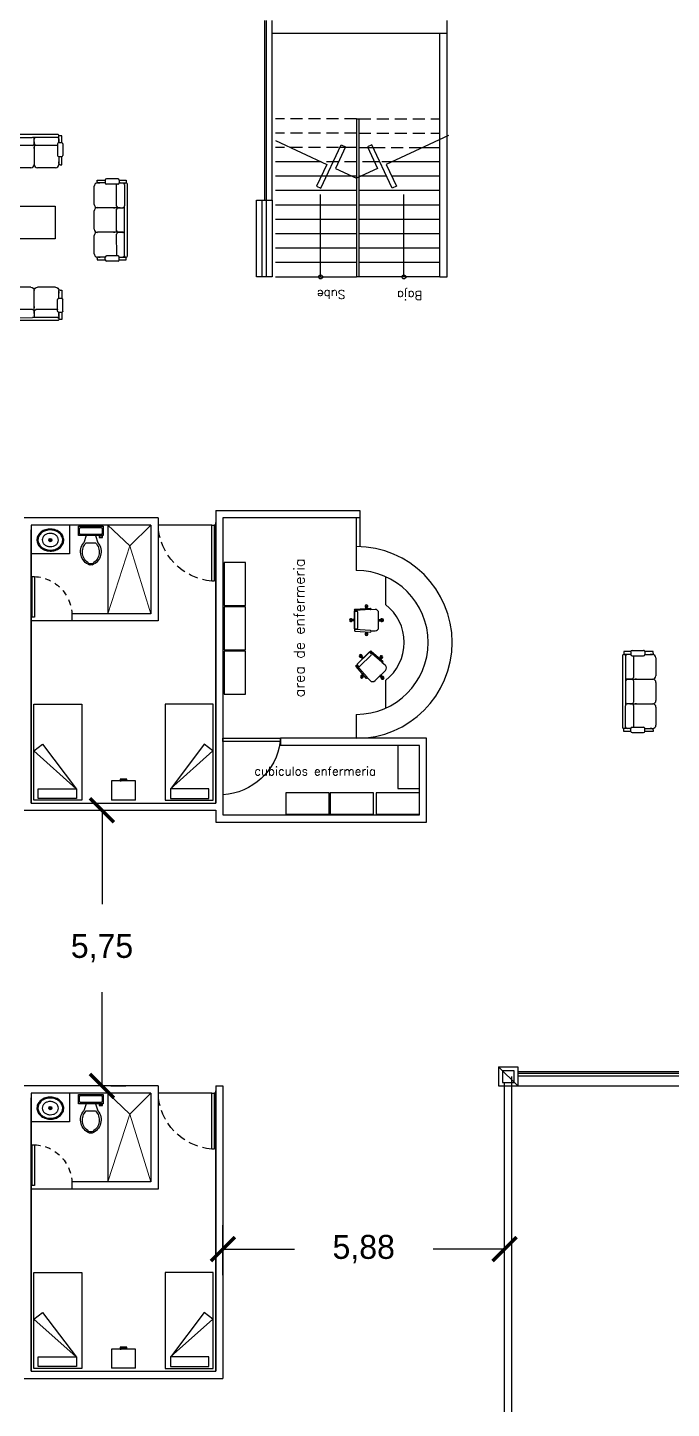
# Model space of a CAD drawing. Header units: millimetres. Extents: x -1615 to -538, y 177 to 397.
# Drawn here: x -1131.24 to -1117.8, y 208.46 to 237.26 of the extents above; entities that cross this region are included whole.
import ezdxf
from ezdxf.enums import TextEntityAlignment as Align

# ---------------------------------------------------------------- set-up
doc = ezdxf.new("R2010")
doc.units = ezdxf.units.MM
for name, pattern in [('HIDDEN', [0.375, 0.25, -0.125]), ('HIDDEN2', [0.1875, 0.125, -0.0625]), ('OCULTA2', [0.3, 0.2, -0.1])]:
    doc.linetypes.add(name, pattern=pattern)
for name, color, linetype in [('AUX', 8, 'Continuous'), ('CYAN', 4, 'Continuous'), ('ESCALERAS', 3, 'Continuous'), ('LOCALES', 2, 'Continuous'), ('MOB', 7, 'Continuous'), ('MUEB', 251, 'Continuous'), ('MUEBLES', 9, 'Continuous'), ('MURETE', 2, 'Continuous'), ('MUROS', 1, 'Continuous'), ('PROY', 8, 'HIDDEN'), ('PTA', 2, 'Continuous'), ('TEX', 2, 'Continuous'), ('VENT', 4, 'Continuous'), ('VENTANAS', 4, 'Continuous')]:
    doc.layers.add(name, color=color, linetype=linetype)
doc.layers.add('venpu', color=7, linetype='Continuous', lineweight=15)
doc.styles.add('ROMANS', font='ROMANS.shx')
doc.styles.get("Standard").update_dxf_attribs({"font": 'stylu.ttf'})
doc.dimstyles.new('ISO-25', dxfattribs={"dimtxt": 0.5, "dimasz": 0.5, "dimexe": 0.5, "dimexo": 0.625, "dimtad": 0, "dimtih": 1, "dimtoh": 1, "dimtxsty": 'Standard', "dimblk": 'ARCHTICK', "dimcen": 2.5, "dimadec": 0, "dimazin": 0, "dimtfac": 1, "dimtmove": 0, "dimatfit": 3, "dimfxl": 0, "dimarcsym": 0})

# ---------------------------------------------------------------- blocks, each defined once
blk = doc.blocks.new('SILLA-1')
for p, q in [((-0.024, 0.26), (-0.021, 0.302)), ((-0.021, 0.302), (0.009, 0.3)), ((-0.017, 0.259), (-0.014, 0.302)), ((-0.002, 0.256), (0.001, 0.301)), ((0.006, 0.255), (0.009, 0.3)), ((-0.346, 0.052), (-0.348, 0.022)), ((-0.28, 0.024), (-0.348, 0.029)), ((-0.28, 0.017), (-0.348, 0.022)), ((-0.279, 0.04), (-0.347, 0.044)), ((-0.278, 0.047), (-0.346, 0.052)), ((-0.269, 0.182), (-0.29, -0.118)), ((-0.1, 0.244), (-0.189, 0.252)), ((-0.108, 0.254), (-0.108, 0.256)), ((-0.093, 0.239), (0.228, 0.195)), ((0.23, 0.225), (-0.091, 0.269)), ((0.167, 0.167), (0.144, -0.162)), ((0.217, 0.183), (0.188, 0.185)), ((0.213, -0.167), (0.236, 0.162)), ((0.215, -0.18), (0.24, 0.174)), ((0.228, 0.005), (0.296, 0)), ((0.229, 0.012), (0.297, 0.007)), ((0.239, 0.204), (0.239, 0.214)), ((0.297, 0.007), (0.295, -0.022)), ((-0.131, -0.202), (-0.22, -0.198)), ((-0.14, -0.211), (-0.14, -0.214)), ((0.199, -0.228), (-0.125, -0.228)), ((-0.123, -0.199), (0.201, -0.199)), ((-0.058, -0.228), (-0.06, -0.271)), ((-0.06, -0.271), (-0.031, -0.273)), ((-0.05, -0.228), (-0.053, -0.272)), ((-0.035, -0.228), (-0.038, -0.273)), ((-0.027, -0.228), (-0.031, -0.273)), ((0.192, -0.186), (0.163, -0.184)), ((0.21, -0.209), (0.21, -0.219)), ((0.227, -0.01), (0.295, -0.015)), ((0.227, -0.018), (0.295, -0.022))]:
    blk.add_line(p, q)
for points in [[(-0.376, 0.054), (-0.378, 0.024)], [(-0.278, 0.047), (-0.28, 0.017)], [(0.229, 0.012), (0.227, -0.018)]]:
    blk.add_lwpolyline(points)
for centre, radius, start, end in [((-0.006, 0.301), 0.03, 296.0766, 236.0766), ((-0.006, 0.301), 0.0102, 356.0766, 176.0766), ((-0.347, 0.037), 0.03, 26.0766, 326.0766), ((-0.347, 0.037), 0.0102, 86.0766, 266.0766), ((-0.194, 0.177), 0.075, 86.0766, 176.0766), ((-0.092, 0.253), 0.016, 86.0766, 176.0766), ((-0.092, 0.255), 0.016, 176.0766, 266.0766), ((0.187, 0.165), 0.02, 86.0766, 176.0766), ((0.216, 0.163), 0.02, 356.0766, 86.0766), ((0.218, 0.174), 0.0215, 359.1541, 79.6333), ((0.229, 0.205), 0.01, 266.0766, 356.0766), ((0.229, 0.215), 0.01, 356.0766, 86.0766), ((0.296, -0.007), 0.03, 206.0766, 146.0766), ((0.296, -0.007), 0.0102, 266.0766, 86.0766), ((-0.215, -0.123), 0.075, 176.0766, 266.0766), ((-0.124, -0.215), 0.016, 86.0766, 176.0766), ((-0.124, -0.212), 0.016, 176.0766, 266.0766), ((-0.045, -0.272), 0.03, 116.0766, 56.0766), ((-0.045, -0.272), 0.0102, 176.0766, 356.0766), ((0.164, -0.164), 0.02, 176.0766, 266.0766), ((0.193, -0.166), 0.02, 266.0766, 356.0766), ((0.194, -0.177), 0.0215, 272.5199, 352.9991), ((0.2, -0.218), 0.01, 266.0766, 356.0766), ((0.2, -0.209), 0.01, 356.0766, 86.0766)]:
    blk.add_arc(centre, radius, start, end)
blk = doc.blocks.new('Sink - Oval top')
for p, q in [((-1, 0), (1, 0)), ((0, 1), (0, -1))]:
    blk.add_line(p, q)
at = {"linetype": 'Continuous'}
for points in [[(-12.2, 0.4, 0.117634), (-11.5, -3.4, 0.104469), (-8.9, -6.8, 0.090016), (-5.1, -9.1, 0.08192), (-0.3, -10, 0.08192), (4.5, -9.4, 0.090016), (8.4, -7.4, 0.104469), (11.2, -4.1, 0.117634), (12.2, -0.4, 0.117634), (11.5, 3.4, 0.104469), (8.9, 6.8, 0.090016), (5.1, 9.1, 0.08192), (0.3, 10, 0.08192), (-4.5, 9.4, 0.090016), (-8.4, 7.4, 0.104469), (-11.2, 4.1, 0.117634)], [(-11.3, 0.2, 0.118622), (-10.5, -3.3, 0.104678), (-8.1, -6.4, 0.089562), (-4.5, -8.4, 0.081185), (-0.1, -9.2, 0.081185), (4.3, -8.5, 0.089562), (7.9, -6.6, 0.104678), (10.4, -3.5, 0.118622), (11.3, -0.2, 0.118622), (10.5, 3.3, 0.104678), (8.1, 6.4, 0.089562), (4.5, 8.4, 0.081185), (0.1, 9.2, 0.081185), (-4.3, 8.5, 0.089562), (-7.9, 6.6, 0.104678), (-10.4, 3.5, 0.118622)], [(-7.4, 0.1, 0.118283), (-6.9, -2.2, 0.104607), (-5.3, -4.2, 0.089718), (-3, -5.5, 0.081436), (-0.1, -6, 0.081436), (2.8, -5.6, 0.089718), (5.2, -4.3, 0.104607), (6.9, -2.3, 0.118283), (7.4, -0.1, 0.118283), (6.9, 2.2, 0.104607), (5.3, 4.2, 0.089718), (3, 5.5, 0.081436), (0.1, 6, 0.081436), (-2.8, 5.6, 0.089718), (-5.2, 4.3, 0.104607), (-6.9, 2.3, 0.118283)]]:
    blk.add_lwpolyline(points, format="xyb", close=True, dxfattribs=at)
for radius in [1.5, 1]:
    blk.add_circle((0, 0), radius)
blk = doc.blocks.new('Toilet - top')
for p, q in [((-10, -8.5), (-8, -8.5)), ((-10, -9.5), (-10, -8.5)), ((-7, -9.5), (-10, -9.5)), ((-8, -8.5), (-8, -8)), ((-7, -8), (-7, -9.5)), ((-4, -8), (-6, -14)), ((4, -8), (6, -14)), ((9.5, -6), (9.5, -2)), ((4, -14), (-4, -14))]:
    blk.add_line(p, q)
blk.add_lwpolyline([(10.5, -8), (10.5, 0), (-10.5, 0), (-10.5, -8)], close=True)
for points in [[(-9.5, -2), (-9.5, -6)], [(8.5, -1), (-8.5, -1)], [(-8.5, -7), (8.5, -7)]]:
    blk.add_lwpolyline(points)
for centre, radius, start, end in [((-8.6, -1.9), 0.884, 81.8699, 188.1301), ((-8.6, -6.1), 0.884, 171.8699, 278.1301), ((8.6, -1.9), 0.884, 351.8699, 98.1301), ((8.6, -6.1), 0.884, 261.8699, 8.1301), ((3.5, -21.6), 12.2, 141.4691, 247.9714), ((4.2, -21.8), 11.3, 136.3677, 238.9468), ((-3.5, -21.6), 12.2, 292.0284, 38.5307), ((-4.2, -21.8), 11.3, 301.053, 43.6321), ((0, -27.9), 4, 245.7318, 294.2682), ((0, -29), 4, 254.8605, 285.1395)]:
    blk.add_arc(centre, radius, start, end)
blk = doc.blocks.new('A$C3FDD2C79')
at = {"layer": 'VENT'}
blk.add_line((0, 0.02), (0, 0), dxfattribs=at)
blk.add_lwpolyline([(0, 0.02), (0.85, 0.02), (0.85, 0.07), (0, 0.07)], close=True, dxfattribs=at)
at = {"layer": 'VENT', "linetype": 'HIDDEN2'}
blk.add_arc((0.035, 0.036), 0.815, 2.3785, 92.4407, dxfattribs=at)
blk = doc.blocks.new('A$C42181B83')
at = {"layer": 'VENT'}
blk.add_line((0, 0), (0, 0.03), dxfattribs=at)
blk.add_lwpolyline([(0, 0.03), (1.17, 0.03), (1.17, 0.08), (0, 0.08)], close=True, dxfattribs=at)
at = {"layer": 'VENT', "linetype": 'OCULTA2'}
blk.add_arc((-0.051, -0.024), 1.225, 4.8759, 87.6257, dxfattribs=at)
blk = doc.blocks.new('sofa2')
at = {"layer": 'MOB'}
for p, q in [((1340.511, 50.095), (1340.511, 50.129)), ((1340.511, 50.129), (1340.682, 50.129)), ((1340.682, 50.129), (1340.682, 50.069)), ((1340.948, 50.155), (1340.708, 50.155)), ((1340.974, 50.129), (1340.974, 50.069)), ((1340.974, 50.129), (1341.12, 50.129)), ((1341.12, 50.129), (1341.12, 50.069)), ((1340.451, 49.623), (1340.451, 50)), ((1340.511, 50.095), (1340.511, 50.069)), ((1340.537, 50.069), (1340.519, 50.069)), ((1340.609, 50.069), (1340.519, 50.069)), ((1340.609, 50.069), (1340.519, 50.069)), ((1340.682, 50.069), (1340.537, 50.069)), ((1340.537, 50.069), (1340.572, 50.069)), ((1340.682, 50.069), (1340.579, 50.069)), ((1340.948, 50.043), (1340.708, 50.043)), ((1340.919, 49.589), (1340.918, 50.035)), ((1340.974, 50.069), (1341.051, 50.069)), ((1340.974, 50.069), (1341.12, 50.069)), ((1340.996, 50.069), (1340.974, 50.069)), ((1340.977, 50.069), (1341.06, 50.069)), ((1341.085, 50.035), (1341.086, 49.595)), ((1341.12, 50.069), (1341.112, 50.069)), ((1341.145, 49.066), (1341.145, 50.043)), ((1340.996, 49.555), (1340.519, 49.555)), ((1340.854, 49.555), (1340.884, 49.555)), ((1340.953, 49.555), (1341.051, 49.555)), ((1341.085, 49.066), (1341.085, 49.589)), ((1340.451, 49.109), (1340.451, 49.486)), ((1340.919, 49.074), (1340.919, 49.52)), ((1340.512, 49.014), (1340.512, 49.04)), ((1340.512, 49.014), (1340.512, 48.98)), ((1340.512, 48.98), (1340.683, 48.98)), ((1340.683, 49.04), (1340.519, 49.04)), ((1340.683, 49.04), (1340.52, 49.04)), ((1340.538, 49.04), (1340.52, 49.04)), ((1340.683, 49.04), (1340.538, 49.04)), ((1340.538, 49.04), (1340.573, 49.04)), ((1340.683, 49.04), (1340.538, 49.04)), ((1340.683, 48.98), (1340.683, 49.04)), ((1340.949, 49.066), (1340.709, 49.066)), ((1341.052, 49.04), (1340.975, 49.04)), ((1340.975, 48.98), (1340.975, 49.04)), ((1340.975, 49.04), (1341.052, 49.04)), ((1340.996, 49.04), (1340.975, 49.04)), ((1340.975, 49.04), (1341.051, 49.04)), ((1340.975, 48.98), (1341.121, 48.98)), ((1341.052, 49.04), (1341.121, 49.04)), ((1341.121, 48.98), (1341.121, 49.04)), ((1340.949, 48.954), (1340.709, 48.954))]:
    blk.add_line(p, q, dxfattribs=at)
for centre, radius, start, end in [((1340.708, 50.129), 0.0257, 90.0062, 180.0062), ((1340.948, 50.129), 0.0257, 0.0062, 90.0062), ((1340.519, 50), 0.0686, 90.0062, 180.0062), ((1340.708, 50.069), 0.0257, 180.0062, 270.0062), ((1340.953, 50.035), 0.0343, 165.5287, 180.0062), ((1340.948, 50.069), 0.0257, 270.0062, 0.0062), ((1341.051, 50.035), 0.0343, 0.0062, 90.0062), ((1341.112, 50.043), 0.0257, 90.0062, 180.0062), ((1341.12, 50.043), 0.0257, 0.0062, 90.0062), ((1340.519, 49.623), 0.0686, 180.0062, 270.0062), ((1340.519, 49.623), 0.0686, 180.0062, 270.0062), ((1340.519, 49.486), 0.0686, 90.0062, 180.0062), ((1340.953, 49.589), 0.0343, 180.0062, 270.0062), ((1340.953, 49.52), 0.0343, 90.0062, 180.0062), ((1341.051, 49.589), 0.0343, 270.0062, 0.0062), ((1341.051, 49.52), 0.0343, 0.0062, 90.0062), ((1340.519, 49.109), 0.0686, 180.0062, 270.0062), ((1340.519, 49.109), 0.0686, 180.0062, 270.0062), ((1340.52, 49.109), 0.0686, 180.0062, 270.0062), ((1340.709, 49.04), 0.0257, 90.0062, 180.0062), ((1340.709, 48.98), 0.0257, 180.0062, 270.0062), ((1340.953, 49.074), 0.0343, 180.0062, 194.4837), ((1340.949, 49.04), 0.0257, 0.0062, 90.0062), ((1340.949, 48.98), 0.0257, 270.0062, 0.0062), ((1341.051, 49.074), 0.0343, 270.0062, 0.0062), ((1341.052, 49.074), 0.0343, 270.0062, 0.0062), ((1341.111, 49.066), 0.0257, 180.0062, 270.0062), ((1341.12, 49.066), 0.0257, 270.0062, 0.0062)]:
    blk.add_arc(centre, radius, start, end, dxfattribs=at)
blk = doc.blocks.new('sofa 1')
at = {"layer": 'MOB'}
for p, q in [((1338.141, 50.121), (1338.381, 50.121)), ((1337.945, 50.01), (1337.945, 48.518)), ((1337.969, 50.096), (1337.969, 50.036)), ((1338.115, 50.096), (1337.969, 50.096)), ((1338.038, 50.036), (1337.969, 50.036)), ((1338.005, 50.01), (1338.004, 48.966)), ((1338.004, 50.001), (1338.004, 49.556)), ((1338.115, 50.036), (1338.038, 50.036)), ((1338.115, 50.096), (1338.115, 50.036)), ((1338.141, 50.01), (1338.381, 50.01)), ((1338.17, 50.001), (1338.171, 49.556)), ((1338.578, 50.096), (1338.407, 50.096)), ((1338.407, 50.096), (1338.407, 50.036)), ((1338.407, 50.036), (1338.552, 50.036)), ((1338.407, 50.036), (1338.552, 50.036)), ((1338.552, 50.036), (1338.517, 50.036)), ((1338.552, 50.036), (1338.57, 50.036)), ((1338.578, 50.061), (1338.578, 50.096)), ((1338.578, 50.061), (1338.578, 50.036)), ((1338.638, 49.967), (1338.638, 49.59)), ((1338.038, 49.521), (1338.57, 49.521)), ((1338.137, 49.521), (1338.039, 49.521)), ((1338.094, 49.521), (1338.571, 49.521)), ((1338.171, 49.487), (1338.171, 49.041)), ((1338.236, 49.521), (1338.206, 49.521)), ((1338.639, 49.453), (1338.639, 49.075)), ((1338.005, 48.527), (1338.004, 48.966)), ((1338.137, 49.007), (1338.039, 49.007)), ((1338.094, 49.007), (1338.571, 49.007)), ((1338.171, 48.973), (1338.172, 48.527)), ((1338.236, 49.007), (1338.206, 49.007)), ((1338.639, 48.938), (1338.639, 48.561)), ((1337.97, 48.432), (1337.97, 48.492)), ((1337.97, 48.492), (1337.978, 48.492)), ((1338.116, 48.492), (1337.97, 48.492)), ((1338.116, 48.432), (1337.97, 48.432)), ((1338.113, 48.492), (1338.03, 48.492)), ((1338.116, 48.492), (1338.039, 48.492)), ((1338.094, 48.492), (1338.116, 48.492)), ((1338.116, 48.432), (1338.116, 48.492)), ((1338.142, 48.518), (1338.382, 48.518)), ((1338.142, 48.407), (1338.382, 48.407)), ((1338.408, 48.432), (1338.408, 48.492)), ((1338.408, 48.492), (1338.553, 48.492)), ((1338.408, 48.492), (1338.511, 48.492)), ((1338.579, 48.432), (1338.408, 48.432)), ((1338.481, 48.492), (1338.571, 48.492)), ((1338.481, 48.492), (1338.571, 48.492)), ((1338.553, 48.492), (1338.518, 48.492)), ((1338.553, 48.492), (1338.571, 48.492)), ((1338.579, 48.467), (1338.579, 48.493)), ((1338.579, 48.467), (1338.579, 48.432))]:
    blk.add_line(p, q, dxfattribs=at)
for centre, radius, start, end in [((1338.141, 50.096), 0.0257, 90.0062, 180.0062), ((1338.381, 50.096), 0.0257, 0.0062, 90.0062), ((1337.97, 50.01), 0.0257, 90.0062, 180.0062), ((1337.979, 50.01), 0.0257, 0.0062, 90.0062), ((1338.038, 50.001), 0.0343, 90.0062, 180.0062), ((1338.141, 50.036), 0.0257, 180.0062, 270.0062), ((1338.381, 50.036), 0.0257, 270.0062, 0.0062), ((1338.57, 49.967), 0.0686, 0.0062, 90.0062), ((1338.038, 49.556), 0.0343, 180.0062, 270.0062), ((1338.136, 49.556), 0.0343, 270.0062, 0.0062), ((1338.57, 49.59), 0.0686, 270.0062, 0.0062), ((1338.039, 49.487), 0.0343, 90.0062, 180.0062), ((1338.137, 49.487), 0.0343, 0.0062, 90.0062), ((1338.571, 49.453), 0.0686, 0.0062, 90.0062), ((1338.571, 49.453), 0.0686, 0.0062, 90.0062), ((1338.039, 49.041), 0.0343, 180.0062, 270.0062), ((1338.039, 48.973), 0.0343, 90.0062, 180.0062), ((1338.137, 49.041), 0.0343, 270.0062, 0.0062), ((1338.137, 48.973), 0.0343, 0.0062, 90.0062), ((1338.571, 49.075), 0.0686, 270.0062, 0.0062), ((1338.571, 48.938), 0.0686, 0.0062, 90.0062), ((1338.571, 48.938), 0.0686, 0.0062, 90.0062), ((1337.97, 48.518), 0.0257, 180.0062, 270.0062), ((1337.978, 48.518), 0.0257, 270.0062, 0.0062), ((1338.039, 48.527), 0.0343, 180.0062, 270.0062), ((1338.142, 48.492), 0.0257, 90.0062, 180.0062), ((1338.142, 48.432), 0.0257, 180.0062, 270.0062), ((1338.137, 48.527), 0.0343, 345.5287, 0.0062), ((1338.382, 48.492), 0.0257, 0.0062, 90.0062), ((1338.382, 48.432), 0.0257, 270.0062, 0.0062), ((1338.571, 48.561), 0.0686, 270.0062, 0.0062)]:
    blk.add_arc(centre, radius, start, end, dxfattribs=at)
blk = doc.blocks.new('_ArchTick')
at = {"color": 0, "linetype": 'ByBlock', "const_width": 0.15}
blk.add_lwpolyline([(-0.5, -0.5), (0.5, 0.5)], dxfattribs=at)
blk = doc.blocks.new('*D306')
at = {"color": 0, "lineweight": -2}
for p, q in [((-1129.683, 220.939), (-1129.683, 218.984)), ((-1129.501, 220.939), (-1129.183, 220.939)), ((-1129.683, 215.189), (-1129.683, 217.144)), ((-1129.501, 215.189), (-1129.183, 215.189))]:
    blk.add_line(p, q, dxfattribs=at)
at = {"layer": 'Defpoints', "color": 0}
for p in [(-1130.126, 220.939), (-1130.126, 215.189), (-1129.683, 215.189)]:
    blk.add_point(p, dxfattribs=at)
at = {"color": 0, "lineweight": -2, "xscale": 0.5, "yscale": 0.5, "zscale": 0.5}
for p, rotation in [((-1129.683, 220.939), 90), ((-1129.683, 215.189), 270)]:
    blk.add_blockref('_ArchTick', p, dxfattribs=dict(at, rotation=rotation))
at = {"color": 0, "insert": (-1129.683, 218.064), "char_height": 0.5, "attachment_point": 5}
blk.add_mtext('5,75', dxfattribs=at)
blk = doc.blocks.new('*D307')
at = {"color": 0, "lineweight": -2}
for p, q in [((-1127.16, 211.242), (-1127.16, 212.286)), ((-1121.285, 211.242), (-1121.285, 212.286)), ((-1127.16, 211.786), (-1125.669, 211.786)), ((-1121.285, 211.786), (-1122.776, 211.786))]:
    blk.add_line(p, q, dxfattribs=at)
at = {"layer": 'Defpoints', "color": 0}
for p in [(-1121.285, 211.786), (-1127.16, 210.617), (-1121.285, 210.617)]:
    blk.add_point(p, dxfattribs=at)
at = {"color": 0, "lineweight": -2, "xscale": 0.5, "yscale": 0.5, "zscale": 0.5, "rotation": 180}
blk.add_blockref('_ArchTick', (-1127.16, 211.786), dxfattribs=at)
at = {"color": 0, "lineweight": -2, "xscale": 0.5, "yscale": 0.5, "zscale": 0.5}
blk.add_blockref('_ArchTick', (-1121.285, 211.786), dxfattribs=at)
at = {"color": 0, "insert": (-1124.223, 211.786), "char_height": 0.5, "attachment_point": 5}
blk.add_mtext('5,88', dxfattribs=at)

msp = doc.modelspace()

# ---------------------------------------------------------------- linework, layer by layer
for p, q in [((-1124.377, 227.04), (-1124.377, 226.44)), ((-1124.307, 227.04), (-1124.307, 226.44)), ((-1127.392, 226.889), (-1128.515, 226.889)), ((-1124.377, 226.44), (-1124.377, 225.94)), ((-1123.769, 225.811), (-1123.769, 225.234)), ((-1130.31, 224.889), (-1131.16, 224.889)), ((-1123.769, 223.646), (-1123.769, 223.069)), ((-1124.377, 222.94), (-1124.377, 222.44)), ((-1127.392, 215.039), (-1128.515, 215.039)), ((-1130.31, 213.039), (-1131.16, 213.039))]:
    msp.add_line(p, q)
for radius, start, end in [(2, 270, 90), (1.5, 270, 90), (1, 307.4412, 52.5588)]:
    msp.add_arc((-1124.377, 224.44), radius, start, end)
at = {"layer": 'AUX'}
for p, q in [((-1124.609, 234.764), (-1124.719, 234.764)), ((-1124.137, 234.764), (-1124.026, 234.764)), ((-1122.995, 234.764), (-1122.635, 234.764)), ((-1125.107, 234.464), (-1126.06, 234.464)), ((-1123.887, 234.464), (-1123.997, 234.464)), ((-1122.635, 234.464), (-1123.638, 234.464)), ((-1124.373, 234.164), (-1126.06, 234.164)), ((-1123.747, 234.164), (-1124.323, 234.164)), ((-1122.635, 234.164), (-1123.636, 234.164)), ((-1122.635, 233.864), (-1124.323, 233.864)), ((-1125.122, 232.064), (-1125.122, 233.783)), ((-1123.385, 232.064), (-1123.385, 233.783)), ((-1122.635, 233.564), (-1124.323, 233.564)), ((-1122.635, 233.264), (-1124.323, 233.264)), ((-1122.635, 232.964), (-1124.323, 232.964)), ((-1122.635, 232.664), (-1124.323, 232.664)), ((-1122.635, 232.364), (-1124.323, 232.364)), ((-1122.635, 232.064), (-1124.323, 232.064))]:
    msp.add_line(p, q, dxfattribs=at)
at = {"layer": 'AUX', "linetype": 'Continuous'}
for p, q in [((-1124.373, 233.864), (-1126.06, 233.864)), ((-1124.373, 233.564), (-1126.06, 233.564)), ((-1124.373, 233.264), (-1126.06, 233.264)), ((-1124.373, 232.964), (-1126.06, 232.964)), ((-1124.373, 232.664), (-1126.06, 232.664)), ((-1124.373, 232.364), (-1126.06, 232.364)), ((-1126.06, 232.064), (-1124.373, 232.064))]:
    msp.add_line(p, q, dxfattribs=at)
at = {"layer": 'AUX'}
for points in [[(-1122.454, 235.016), (-1123.752, 234.411), (-1123.54, 233.958), (-1123.631, 233.916), (-1124.054, 234.822), (-1124.144, 234.78), (-1123.933, 234.327), (-1124.373, 234.122)], [(-1126.06, 234.909), (-1124.994, 234.411), (-1125.205, 233.958), (-1125.114, 233.916), (-1124.692, 234.822), (-1124.601, 234.78), (-1124.812, 234.327), (-1124.373, 234.122)]]:
    msp.add_lwpolyline(points, dxfattribs=at)
at = {"layer": 'CYAN'}
for p, q in [((-1122.485, 232.064), (-1122.485, 237.414)), ((-1122.635, 232.064), (-1122.635, 237.139)), ((-1122.635, 232.064), (-1122.485, 232.064))]:
    msp.add_line(p, q, dxfattribs=at)
at = {"layer": 'ESCALERAS'}
msp.add_line((-1126.26, 237.414), (-1126.26, 232.064), dxfattribs=at)
at = {"layer": 'MOB'}
for points in [[(-1131.531, 233.538), (-1130.657, 233.538), (-1130.657, 232.858), (-1131.531, 232.858)], [(-1126.686, 225.21), (-1126.686, 226.11), (-1127.136, 226.11), (-1127.136, 225.21)], [(-1126.686, 224.285), (-1126.686, 225.185), (-1127.136, 225.185), (-1127.136, 224.285)], [(-1126.686, 223.36), (-1126.686, 224.26), (-1127.136, 224.26), (-1127.136, 223.36)], [(-1123.06, 221.39), (-1123.06, 222.29), (-1123.51, 222.29), (-1123.51, 221.39)], [(-1124.945, 221.305), (-1125.845, 221.305), (-1125.845, 220.855), (-1124.945, 220.855)], [(-1124.02, 221.305), (-1124.92, 221.305), (-1124.92, 220.855), (-1124.02, 220.855)], [(-1123.06, 221.305), (-1123.96, 221.305), (-1123.96, 220.855), (-1123.06, 220.855)]]:
    msp.add_lwpolyline(points, close=True, dxfattribs=at)
at = {"layer": 'MUEB'}
for p, q in [((-1130.36, 226.889), (-1130.36, 226.289)), ((-1130.36, 226.289), (-1131.16, 226.289)), ((-1131.104, 221.149), (-1131.104, 223.149)), ((-1131.104, 223.149), (-1130.104, 223.149)), ((-1130.104, 223.149), (-1130.104, 221.149)), ((-1128.366, 223.149), (-1128.366, 221.149)), ((-1127.366, 223.149), (-1128.366, 223.149)), ((-1127.366, 221.149), (-1127.366, 223.149)), ((-1131.102, 222.178), (-1130.922, 222.317)), ((-1130.219, 221.387), (-1131.102, 222.178)), ((-1130.922, 222.317), (-1130.218, 221.382)), ((-1127.549, 222.317), (-1128.252, 221.382)), ((-1128.251, 221.387), (-1127.369, 222.178)), ((-1127.369, 222.178), (-1127.549, 222.317)), ((-1129.485, 221.551), (-1129.485, 221.151)), ((-1128.985, 221.551), (-1129.485, 221.551)), ((-1129.305, 221.591), (-1129.305, 221.551)), ((-1129.165, 221.591), (-1129.305, 221.591)), ((-1129.305, 221.551), (-1129.285, 221.551)), ((-1129.285, 221.571), (-1129.185, 221.571)), ((-1129.285, 221.551), (-1129.285, 221.571)), ((-1129.185, 221.571), (-1129.185, 221.551)), ((-1129.165, 221.551), (-1129.165, 221.591)), ((-1128.985, 221.551), (-1129.165, 221.551)), ((-1128.985, 221.151), (-1128.985, 221.551)), ((-1128.985, 221.151), (-1128.985, 221.551)), ((-1131.018, 221.188), (-1131.018, 221.388)), ((-1131.018, 221.388), (-1130.218, 221.388)), ((-1130.218, 221.188), (-1131.018, 221.188)), ((-1130.218, 221.388), (-1130.218, 221.188)), ((-1128.252, 221.388), (-1128.252, 221.188)), ((-1127.452, 221.388), (-1128.252, 221.388)), ((-1128.252, 221.188), (-1127.452, 221.188)), ((-1127.452, 221.188), (-1127.452, 221.388)), ((-1130.104, 221.149), (-1131.104, 221.149)), ((-1128.985, 221.151), (-1129.485, 221.151)), ((-1128.366, 221.149), (-1127.366, 221.149)), ((-1130.36, 215.039), (-1130.36, 214.439)), ((-1130.36, 214.439), (-1131.16, 214.439)), ((-1131.104, 209.299), (-1131.104, 211.299)), ((-1131.104, 211.299), (-1130.104, 211.299)), ((-1130.104, 211.299), (-1130.104, 209.299)), ((-1128.366, 211.299), (-1128.366, 209.299)), ((-1127.366, 211.299), (-1128.366, 211.299)), ((-1127.366, 209.299), (-1127.366, 211.299)), ((-1131.102, 210.328), (-1130.922, 210.467)), ((-1130.219, 209.537), (-1131.102, 210.328)), ((-1130.922, 210.467), (-1130.218, 209.532)), ((-1127.549, 210.467), (-1128.252, 209.532)), ((-1128.251, 209.537), (-1127.369, 210.328)), ((-1127.369, 210.328), (-1127.549, 210.467)), ((-1129.485, 209.701), (-1129.485, 209.301)), ((-1128.985, 209.701), (-1129.485, 209.701)), ((-1129.305, 209.741), (-1129.305, 209.701)), ((-1129.165, 209.741), (-1129.305, 209.741)), ((-1129.305, 209.701), (-1129.285, 209.701)), ((-1129.285, 209.721), (-1129.185, 209.721)), ((-1129.285, 209.701), (-1129.285, 209.721)), ((-1129.185, 209.721), (-1129.185, 209.701)), ((-1129.165, 209.701), (-1129.165, 209.741)), ((-1128.985, 209.701), (-1129.165, 209.701)), ((-1128.985, 209.301), (-1128.985, 209.701)), ((-1128.985, 209.301), (-1128.985, 209.701)), ((-1131.018, 209.338), (-1131.018, 209.538)), ((-1131.018, 209.538), (-1130.218, 209.538)), ((-1130.218, 209.538), (-1130.218, 209.338)), ((-1128.252, 209.538), (-1128.252, 209.338)), ((-1127.452, 209.538), (-1128.252, 209.538)), ((-1127.452, 209.338), (-1127.452, 209.538)), ((-1130.104, 209.299), (-1131.104, 209.299)), ((-1130.218, 209.338), (-1131.018, 209.338)), ((-1128.985, 209.301), (-1129.485, 209.301)), ((-1128.366, 209.299), (-1127.366, 209.299)), ((-1128.252, 209.338), (-1127.452, 209.338))]:
    msp.add_line(p, q, dxfattribs=at)
at = {"layer": 'MUEBLES'}
msp.add_lwpolyline([(-1125.964, 222.371), (-1127.16, 222.371), (-1127.16, 222.44), (-1125.964, 222.44), (-1125.964, 222.371, -0.360198), (-1127.16, 221.264, -0.414214)], format="xyb", dxfattribs=at)
at = {"layer": 'MURETE'}
for p, q in [((-1124.373, 235.364), (-1124.373, 232.064)), ((-1124.373, 235.364), (-1124.323, 235.364)), ((-1124.323, 235.364), (-1124.323, 232.064)), ((-1124.323, 232.064), (-1124.373, 232.064))]:
    msp.add_line(p, q, dxfattribs=at)
at = {"layer": 'MUROS'}
for p, q in [((-1126.285, 233.664), (-1126.285, 237.414)), ((-1126.135, 233.664), (-1126.135, 237.414)), ((-1126.285, 233.664), (-1126.135, 233.664)), ((-1128.512, 227.039), (-1131.31, 227.039)), ((-1128.512, 227.039), (-1128.512, 225.039)), ((-1127.31, 227.192), (-1127.31, 221.089)), ((-1127.31, 227.192), (-1124.307, 227.192)), ((-1127.31, 227.039), (-1127.31, 221.089)), ((-1127.16, 227.04), (-1127.16, 224.59)), ((-1124.307, 227.04), (-1127.16, 227.04)), ((-1127.16, 227.04), (-1127.16, 220.842)), ((-1127.16, 227.039), (-1127.16, 220.939)), ((-1124.307, 227.192), (-1124.307, 227.04)), ((-1128.662, 226.889), (-1131.16, 226.889)), ((-1131.16, 226.889), (-1131.16, 221.089)), ((-1131.16, 221.089), (-1131.16, 226.789)), ((-1131.16, 226.789), (-1131.16, 221.089)), ((-1129.562, 226.889), (-1129.562, 225.039)), ((-1128.662, 226.889), (-1128.662, 225.039)), ((-1127.31, 221.089), (-1127.31, 226.939)), ((-1127.31, 226.939), (-1127.31, 221.089)), ((-1127.31, 221.089), (-1127.31, 226.939)), ((-1131.16, 221.089), (-1131.16, 225.089)), ((-1128.662, 225.039), (-1130.31, 225.039)), ((-1130.31, 225.039), (-1130.31, 224.889)), ((-1128.512, 225.039), (-1128.512, 224.889)), ((-1128.512, 224.889), (-1130.31, 224.889)), ((-1122.91, 222.44), (-1125.96, 222.44)), ((-1125.96, 222.44), (-1125.96, 222.29)), ((-1122.91, 220.692), (-1122.91, 222.44)), ((-1123.06, 222.29), (-1125.96, 222.29)), ((-1123.06, 220.842), (-1123.06, 222.29)), ((-1131.31, 220.939), (-1127.31, 220.939)), ((-1131.16, 221.089), (-1127.31, 221.089)), ((-1131.16, 221.089), (-1127.31, 221.089)), ((-1127.31, 220.939), (-1127.31, 220.692)), ((-1127.31, 220.692), (-1122.91, 220.692)), ((-1127.16, 220.842), (-1123.06, 220.842)), ((-1123.06, 220.69), (-1123.06, 220.692)), ((-1121.41, 215.59), (-1121.01, 215.59)), ((-1121.41, 215.59), (-1121.41, 215.19)), ((-1121.41, 215.588), (-1121.01, 215.19)), ((-1121.01, 215.59), (-1121.01, 215.19)), ((-1128.512, 215.189), (-1131.31, 215.189)), ((-1128.512, 215.189), (-1128.512, 213.189)), ((-1127.31, 215.189), (-1127.31, 209.239)), ((-1127.31, 215.189), (-1127.16, 215.189)), ((-1127.16, 215.189), (-1127.16, 209.089)), ((-1121.41, 215.19), (-1121.01, 215.19)), ((-1121.285, 213.589), (-1121.285, 215.239)), ((-1121.285, 208.389), (-1121.285, 215.19)), ((-1121.135, 208.389), (-1121.135, 215.389)), ((-1128.662, 215.039), (-1131.16, 215.039)), ((-1131.16, 215.039), (-1131.16, 209.239)), ((-1131.16, 209.239), (-1131.16, 214.939)), ((-1131.16, 214.939), (-1131.16, 209.239)), ((-1129.562, 215.039), (-1129.562, 213.189)), ((-1128.662, 215.039), (-1128.662, 213.189)), ((-1127.31, 209.239), (-1127.31, 215.089)), ((-1127.31, 215.089), (-1127.31, 209.239)), ((-1127.31, 209.239), (-1127.31, 215.089)), ((-1131.16, 209.239), (-1131.16, 213.239)), ((-1128.662, 213.189), (-1130.31, 213.189)), ((-1130.31, 213.189), (-1130.31, 213.039)), ((-1128.512, 213.189), (-1128.512, 213.039)), ((-1128.512, 213.039), (-1130.31, 213.039)), ((-1131.31, 209.089), (-1127.16, 209.089)), ((-1131.16, 209.239), (-1127.31, 209.239)), ((-1131.16, 209.239), (-1127.31, 209.239))]:
    msp.add_line(p, q, dxfattribs=at)
msp.add_lwpolyline([(-1121.328, 215.507), (-1121.328, 215.261), (-1121.081, 215.261), (-1121.081, 215.507)], close=True, dxfattribs=at)
at = {"layer": 'PROY'}
for p, q in [((-1124.373, 235.364), (-1126.06, 235.364)), ((-1124.323, 235.364), (-1122.635, 235.364)), ((-1124.373, 235.064), (-1126.06, 235.064)), ((-1124.323, 235.064), (-1122.635, 235.064)), ((-1124.373, 234.764), (-1126.06, 234.764)), ((-1124.323, 234.764), (-1124.137, 234.764)), ((-1124.026, 234.764), (-1122.995, 234.764)), ((-1124.373, 234.464), (-1125.107, 234.464)), ((-1123.997, 234.464), (-1124.323, 234.464)), ((-1123.598, 234.464), (-1123.924, 234.464))]:
    msp.add_line(p, q, dxfattribs=at)
at = {"layer": 'venpu'}
for p, q in [((-1129.104, 226.452), (-1129.562, 226.889)), ((-1128.662, 226.889), (-1129.104, 226.452)), ((-1129.104, 226.452), (-1129.562, 225.039)), ((-1129.104, 226.452), (-1128.662, 225.039)), ((-1129.104, 214.602), (-1129.562, 215.039)), ((-1128.662, 215.039), (-1129.104, 214.602)), ((-1129.104, 214.602), (-1129.562, 213.189)), ((-1129.104, 214.602), (-1128.662, 213.189))]:
    msp.add_line(p, q, dxfattribs=at)
at = {"layer": 'VENTANAS'}
for p, q in [((-1122.485, 237.139), (-1126.135, 237.139)), ((-1126.46, 232.064), (-1126.46, 233.664)), ((-1126.46, 233.664), (-1126.135, 233.664)), ((-1126.34, 232.064), (-1126.34, 233.664)), ((-1126.135, 233.664), (-1126.135, 232.064)), ((-1126.135, 232.064), (-1126.46, 232.064)), ((-1121.01, 215.489), (-1112.91, 215.489)), ((-1121.01, 215.459), (-1112.91, 215.459)), ((-1121.135, 215.189), (-1112.784, 215.189)), ((-1121.01, 215.399), (-1112.91, 215.399))]:
    msp.add_line(p, q, dxfattribs=at)
at = {"layer": 'VENTANAS', "color": 4}
for centre in [(-1125.122, 232.064), (-1123.385, 232.064)]:
    msp.add_circle(centre, 0.0409, dxfattribs=at)

# ---------------------------------------------------------------- block references
at = {"xscale": -1}
for name, p, rotation in [('A$C42181B83', (-1127.312, 226.889), 90), ('A$C3FDD2C79', (-1131.16, 224.964), 270), ('A$C42181B83', (-1127.312, 215.039), 90), ('A$C3FDD2C79', (-1131.16, 213.114), 270)]:
    msp.add_blockref(name, p, dxfattribs=dict(at, rotation=rotation))
at = {"layer": 'MOB'}
for name, p, rotation in [('sofa2', (-1081.543, -1106.111), 90), ('sofa 1', (208.793, 282.515), 180)]:
    msp.add_blockref(name, p, dxfattribs=dict(at, rotation=rotation))
at = {"layer": 'MOB', "xscale": -1, "rotation": 90}
msp.add_blockref('sofa2', (-1081.543, 1572.3), dxfattribs=at)
at = {"layer": 'MOB', "linetype": 'Continuous'}
for p, rotation in [((-1124.192, 224.918), 183.9282973090536), ((-1124.067, 223.958), 138.9404265271725)]:
    msp.add_blockref('SILLA-1', p, dxfattribs=dict(at, rotation=rotation))
at = {"layer": 'MOB'}
msp.add_blockref('sofa 1', (-2456.765, 174.152), dxfattribs=at)
at = {"layer": 'MUEB'}
for name, p, xscale, yscale, zscale in [('Sink - Oval top', (-1130.761, 226.576), 0.02288834281034724, 0.02288834281034724, 0.02288834281040316), ('Toilet - top', (-1129.916, 226.864), -0.02459040943131185, 0.02459040943108448, 0.02459040943121208), ('Sink - Oval top', (-1130.761, 214.726), 0.02288834281034724, 0.02288834281034724, 0.02288834281040316), ('Toilet - top', (-1129.916, 215.014), -0.02459040943131185, 0.02459040943108448, 0.02459040943121208)]:
    msp.add_blockref(name, p, dxfattribs=dict(at, xscale=xscale, yscale=yscale, zscale=zscale))

# ---------------------------------------------------------------- texts
at = {"layer": 'LOCALES', "style": 'ROMANS'}
msp.add_text('area de enfermeria', height=0.221, rotation=90, dxfattribs=at).set_placement((-1125.458, 224.743), align=Align.CENTER)
at = {"layer": 'PTA', "linetype": 'Continuous', "style": 'ROMANS'}
msp.add_text('cubiculos enfermeria', height=0.18, rotation=359.9596, dxfattribs=at).set_placement((-1126.504, 221.668))
at = {"layer": 'TEX', "style": 'ROMANS'}
for s, p in [(' Sube', (-1124.485, 231.788)), ('Baja', (-1122.998, 231.768))]:
    msp.add_text(s, height=0.18, rotation=180, dxfattribs=at).set_placement(p)

# ---------------------------------------------------------------- dimensions: what is measured, and where the dimension line sits
dim = msp.add_linear_dim(base=(-1129.683, 215.189), p1=(-1130.126, 220.939), p2=(-1130.126, 215.189), angle=90, dimstyle='ISO-25')
dim.commit()
dim.dimension.update_dxf_attribs({"geometry": '*D306', "text_midpoint": (-1129.683, 218.064)})
dim = msp.add_linear_dim(base=(-1121.285127037, 211.786195468), p1=(-1127.160127037, 210.616960762), p2=(-1121.285127037, 210.616960762), dimstyle='ISO-25')
dim.commit()
dim.dimension.update_dxf_attribs({"geometry": '*D307', "text_midpoint": (-1124.222627037, 211.786195468)})

doc.saveas('drawing.dxf')
